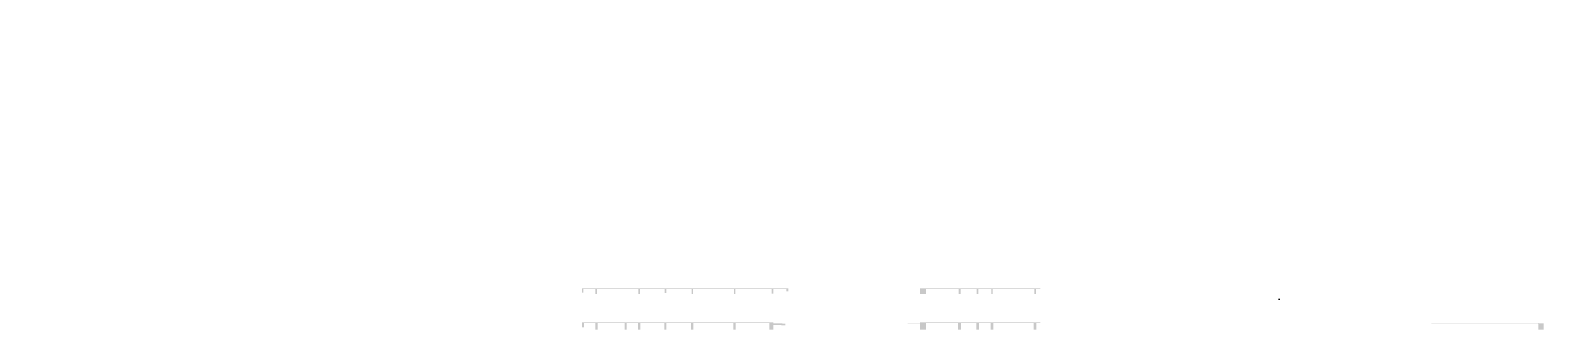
# Model space of a CAD drawing. Header units: millimetres. Extents: x 1573 to 2177, y 1587 to 1932.
# Drawn here: x 2036.3 to 2176.5, y 1615.5 to 1643.2 of the extents above; entities that cross this region are included whole.
import ezdxf

# ---------------------------------------------------------------- set-up
doc = ezdxf.new("R2010")
doc.units = ezdxf.units.MM
doc.header["$LTSCALE"] = 0.03
for name, color, linetype in [('Especificações', 3, 'Continuous'), ('PL09', 9, 'Continuous'), ('PL251', 251, 'Continuous')]:
    doc.layers.add(name, color=color, linetype=linetype)
pattern_1 = [(50, (-43.847, -21.25554), (0.145747735, -0.0127512684), [0.01524, -0.16764]), (355, (-43.847, -21.25554), (-0.028194737, 0.152845476), [0.012192, -0.134112467]), (100.4514447, (-43.83485, -21.2566), (0.117552998, 0.1400942015), [0.012952007, -0.142472196]), (46.1842, (-43.847, -21.2149), (0.216863233, -0.033633862), [0.02286, -0.25146]), (96.635558, (-43.82893, -21.2177), (0.189923307, 0.1979409), [0.019428019, -0.213708487]), (351.184151, (-43.847, -21.2149), (0.189923307, 0.1979409), [0.018287974, -0.201167786]), (21, (-43.82668, -21.22506), (0.121291513, -0.0818121585), [0.01524, -0.16764]), (326, (-43.82668, -21.22506), (0.049441623, 0.147350373), [0.012192, -0.134112]), (71.451445, (-43.81657, -21.23188), (0.1707331354, 0.065538215), [0.012952007, -0.14247195]), (37.5, (-43.847, -21.25554), (0.0024708826, 0.0676440311), [0, -0.1324864, 0, -0.136144, 0, -0.13462]), (7.5, (-43.847, -21.25554), (0.05345573, 0.0801444599), [0, -0.0776224, 0, -0.1294384, 0, -0.051308]), (327.5, (-43.89231, -21.25554), (0.1084724761, -0.0045829952), [0, -0.0508, 0, -0.158496, 0, -0.210312]), (317.5, (-43.91263, -21.25554), (0.118503345, 0.0203411928), [0, -0.06604, 0, -0.1052576, 0, -0.149352])]
pattern_2 = [(0, (0, 0), (0, 6.985), [5.08, -1.905]), (90, (0, 0), (-6.985, 4e-16), [5.08, -1.905])]

msp = doc.modelspace()

# ---------------------------------------------------------------- hatches: boundary and pattern name
at = {"layer": 'Especificações'}
h = msp.add_hatch(dxfattribs=at)
h.set_pattern_fill('ANGLE', color=9)
h.set_pattern_definition(pattern_2)
h.paths.add_polyline_path([(2036.41, 1643.12), (2036.31, 1643.22), (2036.31, 1641.97), (2036.41, 1641.97)])
h = msp.add_hatch(dxfattribs=at)
h.set_pattern_fill('ANGLE', color=9)
h.set_pattern_definition([(0, (0.4936, 0), (0, 6.985), [5.08, -1.905]), (90, (0.4936, 0), (-6.985, 4e-16), [5.08, -1.905])])
h.paths.add_polyline_path([(2036.9, 1643.12), (2036.8, 1643.22), (2036.8, 1641.97), (2036.9, 1641.97)])
h = msp.add_hatch(dxfattribs=at)
h.set_pattern_fill('ANGLE', color=9)
h.set_pattern_definition([(0, (0.583, 0), (0, 6.985), [5.08, -1.905]), (90, (0.583, 0), (-6.985, 4e-16), [5.08, -1.905])])
h.paths.add_polyline_path([(2036.99, 1643.12), (2036.89, 1643.22), (2036.89, 1641.97), (2036.99, 1641.97)])
h = msp.add_hatch(dxfattribs=at)
h.set_pattern_fill('ANGLE', color=9)
h.set_pattern_definition([(0, (0.868, 0), (0, 6.985), [5.08, -1.905]), (90, (0.868, 0), (-6.985, 4e-16), [5.08, -1.905])])
h.paths.add_polyline_path([(2037.27, 1643.12), (2037.17, 1643.22), (2037.17, 1641.97), (2037.27, 1641.97)])
h = msp.add_hatch(dxfattribs=at)
h.set_pattern_fill('ANGLE', color=9)
h.set_pattern_definition([(0, (0.949, 0), (0, 6.985), [5.08, -1.905]), (90, (0.949, 0), (-6.985, 4e-16), [5.08, -1.905])])
h.paths.add_polyline_path([(2037.36, 1643.12), (2037.26, 1643.22), (2037.26, 1641.97), (2037.36, 1641.97)])
h = msp.add_hatch(dxfattribs=at)
h.set_pattern_fill('ANGLE', color=9)
h.set_pattern_definition([(0, (1.158, 0), (0, 6.985), [5.08, -1.905]), (90, (1.158, 0), (-6.985, 4e-16), [5.08, -1.905])])
h.paths.add_polyline_path([(2037.56, 1643.12), (2037.46, 1643.22), (2037.46, 1641.97), (2037.56, 1641.97)])
h = msp.add_hatch(dxfattribs=at)
h.set_pattern_fill('ANGLE', color=9)
h.set_pattern_definition(pattern_2)
h.paths.add_polyline_path([(2036.48, 1638.74), (2036.31, 1638.74), (2036.31, 1638.24), (2036.48, 1638.24)])
h.paths.add_polyline_path([(2044.64, 1641.86), (2043.44, 1641.86), (2043.44, 1641.81), (2044.64, 1641.81)])
h = msp.add_hatch(dxfattribs=at)
h.set_pattern_fill('ANGLE', color=9)
h.set_pattern_definition(pattern_2)
h.paths.add_polyline_path([(2039.46, 1634.01), (2039.33, 1634.01), (2039.33, 1633.11), (2039.46, 1633.11)])
h.paths.add_polyline_path([(2038.13, 1635.66), (2038, 1635.66), (2038, 1634.76), (2038.13, 1634.76)])
h.paths.add_polyline_path([(2039.48, 1637.79), (2039.33, 1637.79), (2039.33, 1636.99), (2039.48, 1636.99)])
h.paths.add_polyline_path([(2039.18, 1637.99), (2038.28, 1637.99), (2038.28, 1637.86), (2039.18, 1637.86)])
h.paths.add_polyline_path([(2042.36, 1637.99), (2041.76, 1637.99), (2041.76, 1637.94), (2042.36, 1637.94)])
h.paths.add_polyline_path([(2041.71, 1640.19), (2041.66, 1640.19), (2041.66, 1639.39), (2041.71, 1639.39)])
h = msp.add_hatch(dxfattribs=at)
h.set_pattern_fill('ANGLE', color=9)
h.set_pattern_definition(pattern_2)
h.paths.add_polyline_path([(2036.48, 1633.16), (2036.31, 1633.16), (2036.31, 1632.36), (2036.48, 1632.36)])
h = msp.add_hatch(dxfattribs=at)
h.set_pattern_fill('ANGLE', color=9)
h.set_pattern_definition(pattern_2)
h.paths.add_polyline_path([(2037.93, 1633.41), (2037.23, 1633.41), (2037.23, 1633.36), (2037.93, 1633.36)])
h = msp.add_hatch(dxfattribs=at)
h.set_pattern_fill('ANGLE', color=9)
h.set_pattern_definition(pattern_2)
h.paths.add_polyline_path([(2039.46, 1632.88), (2039.33, 1632.88), (2039.33, 1631.98), (2039.46, 1631.98)])
h = msp.add_hatch(dxfattribs=at)
h.set_pattern_fill('ANGLE', color=9)
h.set_pattern_definition(pattern_2)
h.paths.add_polyline_path([(2038.03, 1631.66), (2037.98, 1631.66), (2037.98, 1631.06), (2038.03, 1631.06)])
h = msp.add_hatch(dxfattribs=at)
h.set_pattern_fill('ANGLE', color=9)
h.set_pattern_definition(pattern_2)
h.paths.add_polyline_path([(2038.03, 1630.76), (2037.98, 1630.76), (2037.98, 1629.96), (2038.03, 1629.96)])
h = msp.add_hatch(dxfattribs=at)
h.set_pattern_fill('ANGLE', color=9)
h.set_pattern_definition(pattern_2)
h.paths.add_polyline_path([(2042.84, 1631.41), (2042.24, 1631.41), (2042.24, 1631.36), (2042.84, 1631.36)])
at = {"layer": 'PL09'}
h = msp.add_hatch(dxfattribs=at)
h.set_pattern_fill('ANSI33', color=256)
h.set_pattern_definition([(45, (2152.009, 1618.288), (-4.49, 4.49), []), (45, (2156.499, 1618.288), (-4.49, 4.49), [3.175, -1.5875])])
h.paths.add_polyline_path([(2152.77, 1618.23), (2152.64, 1618.23), (2152.64, 1618.29), (2152.01, 1618.29), (2152.01, 1617.24), (2152.15, 1617.42), (2152.15, 1617.44), (2152.16, 1617.44), (2152.16, 1617.43)])
at = {"layer": 'PL251', "ltscale": 100}
h = msp.add_hatch(dxfattribs=at)
h.set_pattern_fill('ANGLE', color=256)
h.set_pattern_definition(pattern_2)
h.paths.add_polyline_path([(2039.77, 1632.31), (2039.77, 1632.55), (2039.57, 1632.55), (2039.57, 1632.31)], flags=24)
h.paths.add_polyline_path([(2039.27, 1632.12), (2039.52, 1632.12), (2039.52, 1632.33), (2039.27, 1632.33)], flags=9)
h.paths.add_polyline_path([(2042.8, 1631.26), (2042.8, 1631.51), (2042.6, 1631.51), (2042.6, 1631.26)], flags=24)
h = msp.add_hatch(dxfattribs=at)
h.set_pattern_fill('ANGLE', color=256)
h.set_pattern_definition(pattern_2)
h.paths.add_polyline_path([(2039.77, 1632.31), (2039.77, 1632.55), (2039.57, 1632.55), (2039.57, 1632.31)], flags=24)
h.paths.add_polyline_path([(2039.27, 1632.12), (2039.52, 1632.12), (2039.52, 1632.33), (2039.27, 1632.33)], flags=9)
h.paths.add_polyline_path([(2042.8, 1631.26), (2042.8, 1631.51), (2042.6, 1631.51), (2042.6, 1631.26)], flags=24)
at = {"layer": 'PL251'}
h = msp.add_hatch(dxfattribs=at)
h.set_pattern_fill('AR-CONC', color=256, scale=0.0008)
h.set_pattern_definition([(50, (-6.475, -22.75789), (0.145747735, -0.0127512684), [0.01524, -0.16764]), (355, (-6.475, -22.75789), (-0.028194737, 0.152845476), [0.012192, -0.134112467]), (100.451445, (-6.46285, -22.75895), (0.117552998, 0.1400942015), [0.012952007, -0.142472196]), (46.1842, (-6.475, -22.71725), (0.216863233, -0.033633862), [0.02286, -0.25146]), (96.635558, (-6.45692, -22.72005), (0.189923307, 0.1979409), [0.019428019, -0.213708487]), (351.184151, (-6.475, -22.71725), (0.189923307, 0.1979409), [0.018287974, -0.201167786]), (21, (-6.45467, -22.72741), (0.121291513, -0.0818121585), [0.01524, -0.16764]), (326, (-6.45467, -22.72741), (0.049441623, 0.147350373), [0.012192, -0.134112]), (71.451445, (-6.44457, -22.73423), (0.1707331354, 0.065538215), [0.012952007, -0.14247195]), (37.5, (-6.474995, -22.75789), (0.0024708826, 0.0676440311), [0, -0.1324864, 0, -0.136144, 0, -0.13462]), (7.5, (-6.474995, -22.75789), (0.05345573, 0.0801444599), [0, -0.0776224, 0, -0.1294384, 0, -0.051308]), (327.5, (-6.52031, -22.75789), (0.1084724761, -0.0045829952), [0, -0.0508, 0, -0.158496, 0, -0.210312]), (317.5, (-6.54063, -22.75789), (0.118503345, 0.0203411928), [0, -0.06604, 0, -0.1052576, 0, -0.149352])])
h.paths.add_polyline_path([(2087.45, 1618.93), (2087.45, 1618.92), (2087.54, 1618.92), (2087.54, 1619.24), (2088.66, 1619.24), (2088.66, 1618.77), (2088.81, 1618.77), (2088.81, 1619.24), (2092.64, 1619.24), (2092.64, 1618.77), (2092.79, 1618.77), (2092.79, 1619.24), (2095.07, 1619.24), (2095.07, 1618.87), (2095.22, 1618.87), (2095.22, 1619.24), (2097.57, 1619.24), (2097.57, 1618.77), (2097.7, 1618.77), (2097.7, 1619.24), (2101.5, 1619.24), (2101.5, 1618.77), (2101.63, 1618.77), (2101.63, 1619.24), (2105, 1619.24), (2105, 1618.82), (2105.15, 1618.82), (2105.15, 1619.24), (2106.35, 1619.24), (2106.35, 1619.02), (2106.55, 1619.02), (2106.55, 1619.32), (2087.41, 1619.32), (2087.41, 1618.92), (2087.44, 1618.92), (2087.44, 1618.93)])
h = msp.add_hatch(dxfattribs=at)
h.set_pattern_fill('AR-CONC', color=256, scale=0.0008)
h.set_pattern_definition(pattern_1)
h.paths.add_polyline_path([(2129.89, 1619.24), (2129.89, 1619.32), (2118.75, 1619.32), (2118.75, 1619.24), (2118.75, 1618.77), (2119.3, 1618.77), (2119.3, 1619.24), (2122.32, 1619.24), (2122.32, 1618.77), (2122.49, 1618.77), (2122.49, 1619.24), (2123.99, 1619.24), (2123.99, 1618.77), (2124.14, 1618.77), (2124.14, 1619.24), (2125.34, 1619.24), (2125.34, 1618.77), (2125.47, 1618.77), (2125.47, 1619.24), (2129.32, 1619.24), (2129.32, 1618.77), (2129.47, 1618.77), (2129.47, 1619.24)])
h = msp.add_hatch(dxfattribs=at)
h.set_pattern_fill('AR-CONC', color=256, scale=0.0008)
h.set_pattern_definition([(50, (-6.475, -24.86208), (0.145747735, -0.0127512684), [0.01524, -0.16764]), (355, (-6.475, -24.86208), (-0.028194737, 0.152845476), [0.012192, -0.134112467]), (100.451445, (-6.46285, -24.86314), (0.117552998, 0.1400942015), [0.012952007, -0.142472196]), (46.1842, (-6.475, -24.82144), (0.216863233, -0.033633862), [0.02286, -0.25146]), (96.635558, (-6.45692, -24.82424), (0.189923307, 0.1979409), [0.019428019, -0.213708487]), (351.184151, (-6.475, -24.82144), (0.189923307, 0.1979409), [0.018287974, -0.201167786]), (21, (-6.45467, -24.8316), (0.121291513, -0.0818121585), [0.01524, -0.16764]), (326, (-6.45467, -24.8316), (0.049441623, 0.147350373), [0.012192, -0.134112]), (71.451445, (-6.44457, -24.83841), (0.1707331354, 0.065538215), [0.012952007, -0.14247195]), (37.5, (-6.474995, -24.862076), (0.0024708826, 0.0676440311), [0, -0.1324864, 0, -0.136144, 0, -0.13462]), (7.5, (-6.474995, -24.862076), (0.05345573, 0.0801444599), [0, -0.0776224, 0, -0.1294384, 0, -0.051308]), (327.5, (-6.52031, -24.862076), (0.1084724761, -0.0045829952), [0, -0.0508, 0, -0.158496, 0, -0.210312]), (317.5, (-6.54063, -24.86208), (0.118503345, 0.0203411928), [0, -0.06604, 0, -0.1052576, 0, -0.149352])])
h.paths.add_polyline_path([(2097.73, 1616.08), (2101.45, 1616.08), (2101.45, 1615.48), (2101.65, 1615.48), (2101.65, 1616.08), (2104.78, 1616.08), (2104.78, 1615.48), (2105.15, 1615.48), (2105.15, 1615.92), (2106.25, 1615.88), (2106.25, 1616.04), (2105.15, 1616.07), (2105.15, 1616.16), (2087.41, 1616.16), (2087.41, 1616.07), (2087.41, 1615.68), (2087.61, 1615.68), (2087.61, 1616.08), (2088.66, 1616.08), (2088.66, 1615.48), (2088.86, 1615.48), (2088.86, 1616.08), (2091.37, 1616.08), (2091.37, 1615.48), (2091.57, 1615.48), (2091.57, 1616.08), (2092.62, 1616.08), (2092.62, 1615.48), (2092.82, 1615.48), (2092.82, 1616.08), (2095.05, 1616.08), (2095.05, 1615.48), (2095.25, 1615.48), (2095.25, 1616.08), (2097.53, 1616.08), (2097.53, 1615.48), (2097.73, 1615.48)])
h = msp.add_hatch(dxfattribs=at)
h.set_pattern_fill('AR-CONC', color=256, scale=0.0008)
h.set_pattern_definition(pattern_1)
h.paths.add_polyline_path([(2129.89, 1616.08), (2129.89, 1616.16), (2118.75, 1616.16), (2118.75, 1616.09), (2117.6, 1616.09), (2117.6, 1616.07), (2118.75, 1616.07), (2118.75, 1615.48), (2119.3, 1615.48), (2119.3, 1616.08), (2122.27, 1616.08), (2122.27, 1615.48), (2122.54, 1615.48), (2122.54, 1616.08), (2123.94, 1616.08), (2123.94, 1615.48), (2124.19, 1615.48), (2124.19, 1616.08), (2125.29, 1616.08), (2125.29, 1615.48), (2125.52, 1615.48), (2125.52, 1616.08), (2129.27, 1616.08), (2129.27, 1615.48), (2129.52, 1615.48), (2129.52, 1616.08)])
h = msp.add_hatch(dxfattribs=at)
h.set_pattern_fill('AR-CONC', color=256, scale=0.0008)
h.paths.add_polyline_path([(2176.52, 1616.07), (2176.07, 1616.07), (2176.07, 1616.09), (2166.1, 1616.09), (2166.1, 1616.07), (2176.02, 1616.07), (2176.02, 1615.47), (2176.52, 1615.47)])

doc.saveas('drawing.dxf')
